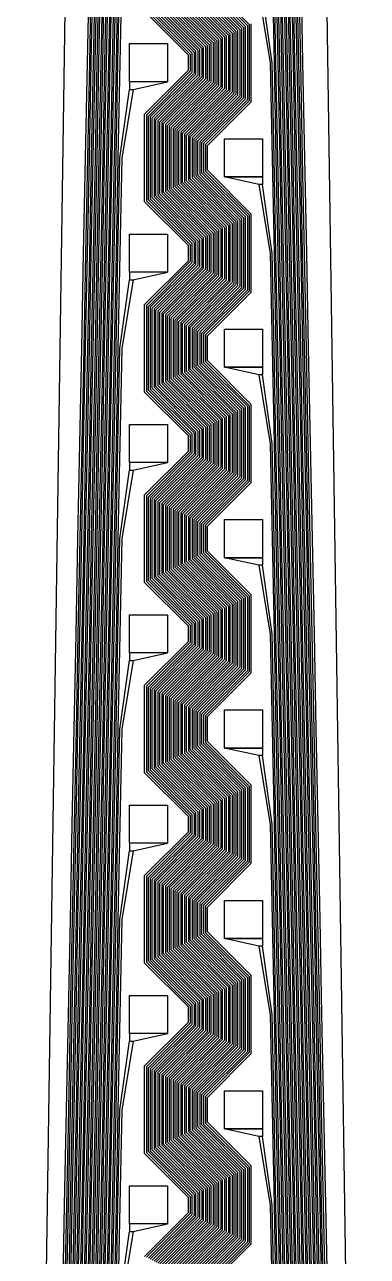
# Model space of a CAD drawing. Header units: inches. Extents: x 115980 to 170179, y 57000 to 74333.
# Drawn here: x 122291.8 to 122381.8, y 67252.1 to 67575.6 of the extents above; entities that cross this region are included whole.
import ezdxf

# ---------------------------------------------------------------- set-up
doc = ezdxf.new("R2010")
doc.units = ezdxf.units.IN
doc.header["$MEASUREMENT"] = 0
for name, color, linetype in [('metal', 221, 'Continuous'), ('nitride window', 40, 'Continuous'), ('profile', 140, 'Continuous')]:
    doc.layers.add(name, color=color, linetype=linetype)

msp = doc.modelspace()

# ---------------------------------------------------------------- linework, layer by layer
at = {"layer": 'metal'}
for points in [[(122301.83, 67240.63), (122302.32, 67265.56), (122302.83, 67290.63), (122303.32, 67315.56), (122303.83, 67340.63), (122304.32, 67365.56), (122304.83, 67390.63), (122305.32, 67415.56), (122305.83, 67440.63), (122306.32, 67465.56), (122306.83, 67490.63), (122307.32, 67515.56), (122307.83, 67540.63), (122308.32, 67565.56), (122308.83, 67590.63), (122309.32, 67615.56), (122309.83, 67640.63), (122310.32, 67665.56), (122310.83, 67690.63), (122311.32, 67715.56), (122311.83, 67740.63), (122312.32, 67765.56)], [(122312.82, 67765.55), (122312.33, 67740.62), (122311.82, 67715.55), (122311.33, 67690.62), (122310.82, 67665.55), (122310.33, 67640.62), (122309.82, 67615.55), (122309.33, 67590.62), (122308.82, 67565.55), (122308.33, 67540.62), (122307.82, 67515.55), (122307.33, 67490.62), (122306.82, 67465.55), (122306.33, 67440.62), (122305.82, 67415.55), (122305.33, 67390.62), (122304.82, 67365.55), (122304.33, 67340.62), (122303.82, 67315.55), (122303.33, 67290.62), (122302.82, 67265.55), (122302.33, 67240.62)], [(122302.83, 67240.63), (122303.32, 67265.56), (122303.83, 67290.63), (122304.32, 67315.56), (122304.83, 67340.63), (122305.32, 67365.56), (122305.83, 67390.63), (122306.32, 67415.56), (122306.83, 67440.63), (122307.32, 67465.56), (122307.83, 67490.63), (122308.32, 67515.56), (122308.83, 67540.63), (122309.32, 67565.56), (122309.83, 67590.63), (122310.32, 67615.56), (122310.83, 67640.63), (122311.32, 67665.56), (122311.83, 67690.63), (122312.32, 67715.56), (122312.83, 67740.63), (122313.32, 67765.56)], [(122313.82, 67765.55), (122313.33, 67740.62), (122312.82, 67715.55), (122312.33, 67690.62), (122311.82, 67665.55), (122311.33, 67640.62), (122310.82, 67615.55), (122310.33, 67590.62), (122309.82, 67565.55), (122309.33, 67540.62), (122308.82, 67515.55), (122308.33, 67490.62), (122307.82, 67465.55), (122307.33, 67440.62), (122306.82, 67415.55), (122306.33, 67390.62), (122305.82, 67365.55), (122305.33, 67340.62), (122304.82, 67315.55), (122304.33, 67290.62), (122303.82, 67265.55), (122303.33, 67240.62)], [(122303.83, 67240.63), (122304.32, 67265.56), (122304.83, 67290.63), (122305.32, 67315.56), (122305.83, 67340.63), (122306.32, 67365.56), (122306.83, 67390.63), (122307.32, 67415.56), (122307.83, 67440.63), (122308.32, 67465.56), (122308.83, 67490.63), (122309.32, 67515.56), (122309.83, 67540.63), (122310.32, 67565.56), (122310.83, 67590.63), (122311.32, 67615.56), (122311.83, 67640.63), (122312.32, 67665.56), (122312.83, 67690.63), (122313.32, 67715.56), (122313.83, 67740.63), (122314.32, 67765.56)], [(122314.82, 67765.55), (122314.33, 67740.62), (122313.82, 67715.55), (122313.33, 67690.62), (122312.82, 67665.55), (122312.33, 67640.62), (122311.82, 67615.55), (122311.33, 67590.62), (122310.82, 67565.55), (122310.33, 67540.62), (122309.82, 67515.55), (122309.33, 67490.62), (122308.82, 67465.55), (122308.33, 67440.62), (122307.82, 67415.55), (122307.33, 67390.62), (122306.82, 67365.55), (122306.33, 67340.62), (122305.82, 67315.55), (122305.33, 67290.62), (122304.82, 67265.55), (122304.33, 67240.62)], [(122304.83, 67240.63), (122305.32, 67265.56), (122305.83, 67290.63), (122306.32, 67315.56), (122306.83, 67340.63), (122307.32, 67365.56), (122307.83, 67390.63), (122308.32, 67415.56), (122308.83, 67440.63), (122309.32, 67465.56), (122309.83, 67490.63), (122310.32, 67515.56), (122310.83, 67540.63), (122311.32, 67565.56), (122311.83, 67590.63), (122312.32, 67615.56), (122312.83, 67640.63), (122313.32, 67665.56), (122313.83, 67690.63), (122314.32, 67715.56), (122314.83, 67740.63), (122315.32, 67765.56)], [(122315.82, 67765.55), (122315.33, 67740.62), (122314.82, 67715.55), (122314.33, 67690.62), (122313.82, 67665.55), (122313.33, 67640.62), (122312.82, 67615.55), (122312.33, 67590.62), (122311.82, 67565.55), (122311.33, 67540.62), (122310.82, 67515.55), (122310.33, 67490.62), (122309.82, 67465.55), (122309.33, 67440.62), (122308.82, 67415.55), (122308.33, 67390.62), (122307.82, 67365.55), (122307.33, 67340.62), (122306.82, 67315.55), (122306.33, 67290.62), (122305.82, 67265.55), (122305.33, 67240.62)], [(122305.83, 67240.63), (122306.32, 67265.56), (122306.83, 67290.63), (122307.32, 67315.56), (122307.83, 67340.63), (122308.32, 67365.56), (122308.83, 67390.63), (122309.32, 67415.56), (122309.83, 67440.63), (122310.32, 67465.56), (122310.83, 67490.63), (122311.32, 67515.56), (122311.83, 67540.63), (122312.32, 67565.56), (122312.83, 67590.63), (122313.32, 67615.56), (122313.83, 67640.63), (122314.32, 67665.56), (122314.83, 67690.63), (122315.32, 67715.56), (122315.83, 67740.63), (122316.32, 67765.55)], [(122316.82, 67765.55), (122316.33, 67740.62), (122315.82, 67715.55), (122315.33, 67690.62), (122314.82, 67665.55), (122314.33, 67640.62), (122313.82, 67615.55), (122313.33, 67590.62), (122312.82, 67565.55), (122312.33, 67540.62), (122311.82, 67515.55), (122311.33, 67490.62), (122310.82, 67465.55), (122310.33, 67440.62), (122309.82, 67415.55), (122309.33, 67390.62), (122308.82, 67365.55), (122308.33, 67340.62), (122307.82, 67315.55), (122307.33, 67290.62), (122306.82, 67265.55), (122306.33, 67240.62)], [(122356.32, 67765.55), (122356.82, 67740.55), (122357.32, 67715.62), (122357.82, 67690.55), (122358.32, 67665.62), (122358.82, 67640.55), (122359.32, 67615.62), (122359.82, 67590.55), (122360.32, 67565.62), (122360.82, 67540.55), (122361.32, 67515.62), (122361.82, 67490.55), (122362.32, 67465.62), (122362.82, 67440.55), (122363.32, 67415.62), (122363.82, 67390.55), (122364.32, 67365.62), (122364.82, 67340.55), (122365.32, 67315.62), (122365.82, 67290.55), (122366.32, 67265.62), (122366.82, 67240.55)], [(122367.32, 67240.56), (122366.82, 67265.63), (122366.32, 67290.56), (122365.82, 67315.63), (122365.32, 67340.56), (122364.82, 67365.63), (122364.32, 67390.56), (122363.82, 67415.63), (122363.32, 67440.56), (122362.82, 67465.63), (122362.32, 67490.56), (122361.82, 67515.63), (122361.32, 67540.56), (122360.82, 67565.63), (122360.32, 67590.56), (122359.82, 67615.63), (122359.32, 67640.56), (122358.82, 67665.63), (122358.32, 67690.56), (122357.82, 67715.63), (122357.32, 67740.55), (122356.82, 67765.62)], [(122357.32, 67765.62), (122357.82, 67740.55), (122358.32, 67715.62), (122358.82, 67690.55), (122359.32, 67665.62), (122359.82, 67640.55), (122360.32, 67615.62), (122360.82, 67590.55), (122361.32, 67565.62), (122361.82, 67540.55), (122362.32, 67515.62), (122362.82, 67490.55), (122363.32, 67465.62), (122363.82, 67440.55), (122364.32, 67415.62), (122364.82, 67390.55), (122365.32, 67365.62), (122365.82, 67340.55), (122366.32, 67315.62), (122366.82, 67290.55), (122367.32, 67265.62), (122367.82, 67240.55)], [(122368.32, 67240.56), (122367.82, 67265.63), (122367.32, 67290.56), (122366.82, 67315.63), (122366.32, 67340.56), (122365.82, 67365.63), (122365.32, 67390.56), (122364.82, 67415.63), (122364.32, 67440.56), (122363.82, 67465.63), (122363.32, 67490.56), (122362.82, 67515.63), (122362.32, 67540.56), (122361.82, 67565.63), (122361.32, 67590.56), (122360.82, 67615.63), (122360.32, 67640.56), (122359.82, 67665.63), (122359.32, 67690.56), (122358.82, 67715.63), (122358.32, 67740.56), (122357.82, 67765.63)], [(122358.32, 67765.62), (122358.82, 67740.55), (122359.32, 67715.62), (122359.82, 67690.55), (122360.32, 67665.62), (122360.82, 67640.55), (122361.32, 67615.62), (122361.82, 67590.55), (122362.32, 67565.62), (122362.82, 67540.55), (122363.32, 67515.62), (122363.82, 67490.55), (122364.32, 67465.62), (122364.82, 67440.55), (122365.32, 67415.62), (122365.82, 67390.55), (122366.32, 67365.62), (122366.82, 67340.55), (122367.32, 67315.62), (122367.82, 67290.55), (122368.32, 67265.62), (122368.82, 67240.55)], [(122369.32, 67240.56), (122368.82, 67265.63), (122368.32, 67290.56), (122367.82, 67315.63), (122367.32, 67340.56), (122366.82, 67365.63), (122366.32, 67390.56), (122365.82, 67415.63), (122365.32, 67440.56), (122364.82, 67465.63), (122364.32, 67490.56), (122363.82, 67515.63), (122363.32, 67540.56), (122362.82, 67565.63), (122362.32, 67590.56), (122361.82, 67615.63), (122361.32, 67640.56), (122360.82, 67665.63), (122360.32, 67690.56), (122359.82, 67715.63), (122359.32, 67740.56), (122358.82, 67765.63)], [(122359.32, 67765.62), (122359.82, 67740.55), (122360.32, 67715.62), (122360.82, 67690.55), (122361.32, 67665.62), (122361.82, 67640.55), (122362.32, 67615.62), (122362.82, 67590.55), (122363.32, 67565.62), (122363.82, 67540.55), (122364.32, 67515.62), (122364.82, 67490.55), (122365.32, 67465.62), (122365.82, 67440.55), (122366.32, 67415.62), (122366.82, 67390.55), (122367.32, 67365.62), (122367.82, 67340.55), (122368.32, 67315.62), (122368.82, 67290.55), (122369.32, 67265.62), (122369.82, 67240.55)], [(122370.32, 67240.56), (122369.82, 67265.63), (122369.32, 67290.56), (122368.82, 67315.63), (122368.32, 67340.56), (122367.82, 67365.63), (122367.32, 67390.56), (122366.82, 67415.63), (122366.32, 67440.56), (122365.82, 67465.63), (122365.32, 67490.56), (122364.82, 67515.63), (122364.32, 67540.56), (122363.82, 67565.63), (122363.32, 67590.56), (122362.82, 67615.63), (122362.32, 67640.56), (122361.82, 67665.63), (122361.32, 67690.56), (122360.82, 67715.63), (122360.32, 67740.56), (122359.82, 67765.63)], [(122370.82, 67240.55), (122370.32, 67265.62), (122369.82, 67290.55), (122369.32, 67315.62), (122368.82, 67340.55), (122368.32, 67365.62), (122367.82, 67390.55), (122367.32, 67415.62), (122366.82, 67440.55), (122366.32, 67465.62), (122365.82, 67490.55), (122365.32, 67515.62), (122364.82, 67540.55), (122364.32, 67565.62), (122363.82, 67590.55), (122363.32, 67615.62), (122362.82, 67640.55), (122362.32, 67665.62), (122361.82, 67690.55), (122361.32, 67715.62), (122360.82, 67740.55), (122360.32, 67765.62)], [(122360.82, 67765.63), (122361.32, 67740.56), (122361.82, 67715.63), (122362.32, 67690.56), (122362.82, 67665.63), (122363.32, 67640.56), (122363.82, 67615.63), (122364.32, 67590.56), (122364.82, 67565.63), (122365.32, 67540.56), (122365.82, 67515.63), (122366.32, 67490.56), (122366.82, 67465.63), (122367.32, 67440.56), (122367.82, 67415.63), (122368.32, 67390.56), (122368.82, 67365.63), (122369.32, 67340.56), (122369.82, 67315.63), (122370.32, 67290.56), (122370.82, 67265.63), (122371.32, 67240.56)], [(122306.83, 67240.63), (122307.32, 67265.56), (122307.83, 67290.63), (122308.32, 67315.56), (122308.83, 67340.63), (122309.32, 67365.56), (122309.83, 67390.63), (122310.32, 67415.56), (122310.83, 67440.63), (122311.32, 67465.56), (122311.83, 67490.63), (122312.32, 67515.56), (122312.83, 67540.63), (122313.32, 67565.56), (122313.83, 67590.63), (122314.32, 67615.56), (122314.83, 67640.63), (122315.32, 67665.56), (122315.83, 67690.63), (122316.32, 67715.55), (122316.83, 67740.62), (122319.32, 67758.62)], [(122320.32, 67758.62), (122317.32, 67740.55), (122316.82, 67715.55), (122316.33, 67690.62), (122315.82, 67665.55), (122315.33, 67640.62), (122314.82, 67615.55), (122314.33, 67590.62), (122313.82, 67565.55), (122313.33, 67540.62), (122312.82, 67515.55), (122312.33, 67490.62), (122311.82, 67465.55), (122311.33, 67440.62), (122310.82, 67415.55), (122310.33, 67390.62), (122309.82, 67365.55), (122309.33, 67340.62), (122308.82, 67315.55), (122308.33, 67290.62), (122307.82, 67265.55), (122307.33, 67240.62)], [(122307.83, 67240.63), (122308.32, 67265.56), (122308.83, 67290.63), (122309.32, 67315.56), (122309.83, 67340.63), (122310.32, 67365.56), (122310.83, 67390.63), (122311.32, 67415.56), (122311.83, 67440.63), (122312.32, 67465.56), (122312.83, 67490.63), (122313.32, 67515.56), (122313.83, 67540.63), (122314.32, 67565.56), (122314.83, 67590.63)], [(122315.33, 67590.62), (122314.82, 67565.55), (122314.33, 67540.62), (122313.82, 67515.55), (122313.33, 67490.62), (122312.82, 67465.55), (122312.33, 67440.62), (122311.82, 67415.55), (122311.33, 67390.62), (122310.82, 67365.55), (122310.33, 67340.62), (122309.82, 67315.55), (122309.33, 67290.62), (122308.82, 67265.55), (122308.33, 67240.62)], [(122308.83, 67240.63), (122309.32, 67265.56), (122309.83, 67290.63), (122310.32, 67315.56), (122310.83, 67340.63), (122311.32, 67365.56), (122311.83, 67390.63), (122312.32, 67415.56), (122312.83, 67440.63), (122313.32, 67465.56), (122313.83, 67490.63), (122314.32, 67515.56), (122314.83, 67540.63), (122315.32, 67565.56), (122315.83, 67590.63)], [(122316.33, 67590.62), (122315.82, 67565.55), (122315.33, 67540.62), (122314.82, 67515.55), (122314.33, 67490.62), (122313.82, 67465.55), (122313.33, 67440.62), (122312.82, 67415.55), (122312.33, 67390.62), (122311.82, 67365.55), (122311.33, 67340.62), (122310.82, 67315.55), (122310.33, 67290.62), (122309.82, 67265.55), (122309.33, 67240.62)], [(122309.83, 67240.63), (122310.32, 67265.56), (122310.83, 67290.63), (122311.32, 67315.56), (122311.83, 67340.63), (122312.32, 67365.56), (122312.83, 67390.63), (122313.32, 67415.56), (122313.83, 67440.63), (122314.32, 67465.56), (122314.83, 67490.63), (122315.32, 67515.56), (122315.83, 67540.63), (122316.32, 67565.55), (122316.83, 67590.62)], [(122317.32, 67590.55), (122316.82, 67565.55), (122316.33, 67540.62), (122315.82, 67515.55), (122315.33, 67490.62), (122314.82, 67465.55), (122314.33, 67440.62), (122313.82, 67415.55), (122313.33, 67390.62), (122312.82, 67365.55), (122312.33, 67340.62), (122311.82, 67315.55), (122311.33, 67290.62), (122310.82, 67265.55), (122310.33, 67240.62)], [(122356.82, 67590.55), (122357.32, 67565.62), (122357.82, 67540.55), (122358.32, 67515.62), (122358.82, 67490.55), (122359.32, 67465.62), (122359.82, 67440.55), (122360.32, 67415.62), (122360.82, 67390.55), (122361.32, 67365.62), (122361.82, 67340.55), (122362.32, 67315.62), (122362.82, 67290.55), (122363.32, 67265.62), (122363.82, 67240.55)], [(122364.32, 67240.56), (122363.82, 67265.63), (122363.32, 67290.56), (122362.82, 67315.63), (122362.32, 67340.56), (122361.82, 67365.63), (122361.32, 67390.56), (122360.82, 67415.63), (122360.32, 67440.56), (122359.82, 67465.63), (122359.32, 67490.56), (122358.82, 67515.63), (122358.32, 67540.56), (122357.82, 67565.63), (122357.32, 67590.55)], [(122357.82, 67590.55), (122358.32, 67565.62), (122358.82, 67540.55), (122359.32, 67515.62), (122359.82, 67490.55), (122360.32, 67465.62), (122360.82, 67440.55), (122361.32, 67415.62), (122361.82, 67390.55), (122362.32, 67365.62), (122362.82, 67340.55), (122363.32, 67315.62), (122363.82, 67290.55), (122364.32, 67265.62), (122364.82, 67240.55)], [(122365.32, 67240.56), (122364.82, 67265.63), (122364.32, 67290.56), (122363.82, 67315.63), (122363.32, 67340.56), (122362.82, 67365.63), (122362.32, 67390.56), (122361.82, 67415.63), (122361.32, 67440.56), (122360.82, 67465.63), (122360.32, 67490.56), (122359.82, 67515.63), (122359.32, 67540.56), (122358.82, 67565.63), (122358.32, 67590.56)], [(122358.82, 67590.55), (122359.32, 67565.62), (122359.82, 67540.55), (122360.32, 67515.62), (122360.82, 67490.55), (122361.32, 67465.62), (122361.82, 67440.55), (122362.32, 67415.62), (122362.82, 67390.55), (122363.32, 67365.62), (122363.82, 67340.55), (122364.32, 67315.62), (122364.82, 67290.55), (122365.32, 67265.62), (122365.82, 67240.55)], [(122366.32, 67240.56), (122365.82, 67265.63), (122365.32, 67290.56), (122364.82, 67315.63), (122364.32, 67340.56), (122363.82, 67365.63), (122363.32, 67390.56), (122362.82, 67415.63), (122362.32, 67440.56), (122361.82, 67465.63), (122361.32, 67490.56), (122360.82, 67515.63), (122360.32, 67540.56), (122359.82, 67565.63), (122359.32, 67590.56)], [(122336.82, 67585.87), (122348.32, 67574.37), (122348.32, 67556.87), (122336.82, 67545.37), (122336.82, 67535.87), (122348.32, 67524.37), (122348.32, 67506.87), (122336.82, 67495.37), (122336.82, 67485.87), (122348.32, 67474.37), (122348.32, 67456.87), (122336.82, 67445.37), (122336.82, 67435.87), (122348.32, 67424.37), (122348.32, 67406.87), (122336.82, 67395.37), (122336.82, 67385.87), (122348.32, 67374.37), (122348.32, 67356.87), (122336.82, 67345.37), (122336.82, 67335.87), (122348.32, 67324.37), (122348.32, 67306.87), (122336.82, 67295.37), (122336.82, 67285.87), (122348.32, 67274.37), (122348.32, 67256.87), (122336.82, 67245.37)], [(122337.32, 67245.12), (122348.82, 67256.62), (122348.82, 67274.62), (122337.32, 67286.12), (122337.32, 67295.12), (122348.82, 67306.62), (122348.82, 67324.62), (122337.32, 67336.12), (122337.32, 67345.12), (122348.82, 67356.62), (122348.82, 67374.62), (122337.32, 67386.12), (122337.32, 67395.12), (122348.82, 67406.62), (122348.82, 67424.62), (122337.32, 67436.12), (122337.32, 67445.12), (122348.82, 67456.62), (122348.82, 67474.62), (122337.32, 67486.12), (122337.32, 67495.12), (122348.82, 67506.62), (122348.82, 67524.62), (122337.32, 67536.12), (122337.32, 67545.12), (122348.82, 67556.62), (122348.82, 67574.62), (122337.32, 67586.12)], [(122337.82, 67586.37), (122349.32, 67574.87), (122349.32, 67556.37), (122337.82, 67544.87), (122337.82, 67536.37), (122349.32, 67524.87), (122349.32, 67506.37), (122337.82, 67494.87), (122337.82, 67486.37), (122349.32, 67474.87), (122349.32, 67456.37), (122337.82, 67444.87), (122337.82, 67436.37), (122349.32, 67424.87), (122349.32, 67406.37), (122337.82, 67394.87), (122337.82, 67386.37), (122349.32, 67374.87), (122349.32, 67356.37), (122337.82, 67344.87), (122337.82, 67336.37), (122349.32, 67324.87), (122349.32, 67306.37), (122337.82, 67294.87), (122337.82, 67286.37), (122349.32, 67274.87), (122349.32, 67256.37), (122337.82, 67244.87)], [(122338.32, 67244.62), (122349.82, 67256.12), (122349.82, 67275.12), (122338.32, 67286.62), (122338.32, 67294.62), (122349.82, 67306.12), (122349.82, 67325.12), (122338.32, 67336.62), (122338.32, 67344.62), (122349.82, 67356.12), (122349.82, 67375.12), (122338.32, 67386.62), (122338.32, 67394.62), (122349.82, 67406.12), (122349.82, 67425.12), (122338.32, 67436.62), (122338.32, 67444.62), (122349.82, 67456.12), (122349.82, 67475.12), (122338.32, 67486.62), (122338.32, 67494.62), (122349.82, 67506.12), (122349.82, 67525.12), (122338.32, 67536.62), (122338.32, 67544.62), (122349.82, 67556.12), (122349.82, 67575.12), (122338.32, 67586.62)], [(122338.82, 67586.87), (122350.32, 67575.37), (122350.32, 67555.87), (122338.82, 67544.37), (122338.82, 67536.87), (122350.32, 67525.37), (122350.32, 67505.87), (122338.82, 67494.37), (122338.82, 67486.87), (122350.32, 67475.37), (122350.32, 67455.87), (122338.82, 67444.37), (122338.82, 67436.87), (122350.32, 67425.37), (122350.32, 67405.87), (122338.82, 67394.37), (122338.82, 67386.87), (122350.32, 67375.37), (122350.32, 67355.87), (122338.82, 67344.37), (122338.82, 67336.87), (122350.32, 67325.37), (122350.32, 67305.87), (122338.82, 67294.37), (122338.82, 67286.87), (122350.32, 67275.37), (122350.32, 67255.87), (122338.82, 67244.37)], [(122339.32, 67587.12), (122350.82, 67575.62), (122350.82, 67555.62), (122339.32, 67544.12), (122339.32, 67537.12), (122350.82, 67525.62), (122350.82, 67505.62), (122339.32, 67494.12), (122339.32, 67487.12), (122350.82, 67475.62), (122350.82, 67455.62), (122339.32, 67444.12), (122339.32, 67437.12), (122350.82, 67425.62), (122350.82, 67405.62), (122339.32, 67394.12), (122339.32, 67387.12), (122350.82, 67375.62), (122350.82, 67355.62), (122339.32, 67344.12), (122339.32, 67337.12), (122350.82, 67325.62), (122350.82, 67305.62), (122339.32, 67294.12), (122339.32, 67287.12), (122350.82, 67275.62), (122350.82, 67255.62), (122339.32, 67244.12)], [(122330.32, 67248.62), (122341.82, 67260.12), (122341.82, 67271.12), (122330.32, 67282.62), (122330.32, 67298.62), (122341.82, 67310.12), (122341.82, 67321.12), (122330.32, 67332.62), (122330.32, 67348.62), (122341.82, 67360.12), (122341.82, 67371.12), (122330.32, 67382.62), (122330.32, 67398.62), (122341.82, 67410.12), (122341.82, 67421.12), (122330.32, 67432.62), (122330.32, 67448.62), (122341.82, 67460.12), (122341.82, 67471.12), (122330.32, 67482.62), (122330.32, 67498.62), (122341.82, 67510.12), (122341.82, 67521.12), (122330.32, 67532.62), (122330.32, 67548.62), (122341.82, 67560.12), (122341.82, 67571.12), (122330.32, 67582.62)], [(122330.82, 67582.87), (122342.32, 67571.37), (122342.32, 67559.87), (122330.82, 67548.37), (122330.82, 67532.87), (122342.32, 67521.37), (122342.32, 67509.87), (122330.82, 67498.37), (122330.82, 67482.87), (122342.32, 67471.37), (122342.32, 67459.87), (122330.82, 67448.37), (122330.82, 67432.87), (122342.32, 67421.37), (122342.32, 67409.87), (122330.82, 67398.37), (122330.82, 67382.87), (122342.32, 67371.37), (122342.32, 67359.87), (122330.82, 67348.37), (122330.82, 67332.87), (122342.32, 67321.37), (122342.32, 67309.87), (122330.82, 67298.37), (122330.82, 67282.87), (122342.32, 67271.37), (122342.32, 67259.87), (122330.82, 67248.37)], [(122331.32, 67248.12), (122342.82, 67259.62), (122342.82, 67271.62), (122331.32, 67283.12), (122331.32, 67298.12), (122342.82, 67309.62), (122342.82, 67321.62), (122331.32, 67333.12), (122331.32, 67348.12), (122342.82, 67359.62), (122342.82, 67371.62), (122331.32, 67383.12), (122331.32, 67398.12), (122342.82, 67409.62), (122342.82, 67421.62), (122331.32, 67433.12), (122331.32, 67448.12), (122342.82, 67459.62), (122342.82, 67471.62), (122331.32, 67483.12), (122331.32, 67498.12), (122342.82, 67509.62), (122342.82, 67521.62), (122331.32, 67533.12), (122331.32, 67548.12), (122342.82, 67559.62), (122342.82, 67571.62), (122331.32, 67583.12)], [(122331.82, 67583.37), (122343.32, 67571.87), (122343.32, 67559.37), (122331.82, 67547.87), (122331.82, 67533.37), (122343.32, 67521.87), (122343.32, 67509.37), (122331.82, 67497.87), (122331.82, 67483.37), (122343.32, 67471.87), (122343.32, 67459.37), (122331.82, 67447.87), (122331.82, 67433.37), (122343.32, 67421.87), (122343.32, 67409.37), (122331.82, 67397.87), (122331.82, 67383.37), (122343.32, 67371.87), (122343.32, 67359.37), (122331.82, 67347.87), (122331.82, 67333.37), (122343.32, 67321.87), (122343.32, 67309.37), (122331.82, 67297.87), (122331.82, 67283.37), (122343.32, 67271.87), (122343.32, 67259.37), (122331.82, 67247.87)], [(122332.32, 67247.62), (122343.82, 67259.12), (122343.82, 67272.12), (122332.32, 67283.62), (122332.32, 67297.62), (122343.82, 67309.12), (122343.82, 67322.12), (122332.32, 67333.62), (122332.32, 67347.62), (122343.82, 67359.12), (122343.82, 67372.12), (122332.32, 67383.62), (122332.32, 67397.62), (122343.82, 67409.12), (122343.82, 67422.12), (122332.32, 67433.62), (122332.32, 67447.62), (122343.82, 67459.12), (122343.82, 67472.12), (122332.32, 67483.62), (122332.32, 67497.62), (122343.82, 67509.12), (122343.82, 67522.12), (122332.32, 67533.62), (122332.32, 67547.62), (122343.82, 67559.12), (122343.82, 67572.12), (122332.32, 67583.62)], [(122332.82, 67583.87), (122344.32, 67572.37), (122344.32, 67558.87), (122332.82, 67547.37), (122332.82, 67533.87), (122344.32, 67522.37), (122344.32, 67508.87), (122332.82, 67497.37), (122332.82, 67483.87), (122344.32, 67472.37), (122344.32, 67458.87), (122332.82, 67447.37), (122332.82, 67433.87), (122344.32, 67422.37), (122344.32, 67408.87), (122332.82, 67397.37), (122332.82, 67383.87), (122344.32, 67372.37), (122344.32, 67358.87), (122332.82, 67347.37), (122332.82, 67333.87), (122344.32, 67322.37), (122344.32, 67308.87), (122332.82, 67297.37), (122332.82, 67283.87), (122344.32, 67272.37), (122344.32, 67258.87), (122332.82, 67247.37)], [(122333.32, 67247.12), (122344.82, 67258.62), (122344.82, 67272.62), (122333.32, 67284.12), (122333.32, 67297.12), (122344.82, 67308.62), (122344.82, 67322.62), (122333.32, 67334.12), (122333.32, 67347.12), (122344.82, 67358.62), (122344.82, 67372.62), (122333.32, 67384.12), (122333.32, 67397.12), (122344.82, 67408.62), (122344.82, 67422.62), (122333.32, 67434.12), (122333.32, 67447.12), (122344.82, 67458.62), (122344.82, 67472.62), (122333.32, 67484.12), (122333.32, 67497.12), (122344.82, 67508.62), (122344.82, 67522.62), (122333.32, 67534.12), (122333.32, 67547.12), (122344.82, 67558.62), (122344.82, 67572.62), (122333.32, 67584.12)], [(122333.82, 67584.37), (122345.32, 67572.87), (122345.32, 67558.37), (122333.82, 67546.87), (122333.82, 67534.37), (122345.32, 67522.87), (122345.32, 67508.37), (122333.82, 67496.87), (122333.82, 67484.37), (122345.32, 67472.87), (122345.32, 67458.37), (122333.82, 67446.87), (122333.82, 67434.37), (122345.32, 67422.87), (122345.32, 67408.37), (122333.82, 67396.87), (122333.82, 67384.37), (122345.32, 67372.87), (122345.32, 67358.37), (122333.82, 67346.87), (122333.82, 67334.37), (122345.32, 67322.87), (122345.32, 67308.37), (122333.82, 67296.87), (122333.82, 67284.37), (122345.32, 67272.87), (122345.32, 67258.37), (122333.82, 67246.87)], [(122334.32, 67246.62), (122345.82, 67258.12), (122345.82, 67273.12), (122334.32, 67284.62), (122334.32, 67296.62), (122345.82, 67308.12), (122345.82, 67323.12), (122334.32, 67334.62), (122334.32, 67346.62), (122345.82, 67358.12), (122345.82, 67373.12), (122334.32, 67384.62), (122334.32, 67396.62), (122345.82, 67408.12), (122345.82, 67423.12), (122334.32, 67434.62), (122334.32, 67446.62), (122345.82, 67458.12), (122345.82, 67473.12), (122334.32, 67484.62), (122334.32, 67496.62), (122345.82, 67508.12), (122345.82, 67523.12), (122334.32, 67534.62), (122334.32, 67546.62), (122345.82, 67558.12), (122345.82, 67573.12), (122334.32, 67584.62)], [(122334.82, 67584.87), (122346.32, 67573.37), (122346.32, 67557.87), (122334.82, 67546.37), (122334.82, 67534.87), (122346.32, 67523.37), (122346.32, 67507.87), (122334.82, 67496.37), (122334.82, 67484.87), (122346.32, 67473.37), (122346.32, 67457.87), (122334.82, 67446.37), (122334.82, 67434.87), (122346.32, 67423.37), (122346.32, 67407.87), (122334.82, 67396.37), (122334.82, 67384.87), (122346.32, 67373.37), (122346.32, 67357.87), (122334.82, 67346.37), (122334.82, 67334.87), (122346.32, 67323.37), (122346.32, 67307.87), (122334.82, 67296.37), (122334.82, 67284.87), (122346.32, 67273.37), (122346.32, 67257.87), (122334.82, 67246.37)], [(122335.32, 67246.12), (122346.82, 67257.62), (122346.82, 67273.62), (122335.32, 67285.12), (122335.32, 67296.12), (122346.82, 67307.62), (122346.82, 67323.62), (122335.32, 67335.12), (122335.32, 67346.12), (122346.82, 67357.62), (122346.82, 67373.62), (122335.32, 67385.12), (122335.32, 67396.12), (122346.82, 67407.62), (122346.82, 67423.62), (122335.32, 67435.12), (122335.32, 67446.12), (122346.82, 67457.62), (122346.82, 67473.62), (122335.32, 67485.12), (122335.32, 67496.12), (122346.82, 67507.62), (122346.82, 67523.62), (122335.32, 67535.12), (122335.32, 67546.12), (122346.82, 67557.62), (122346.82, 67573.62), (122335.32, 67585.12)], [(122335.82, 67585.37), (122347.32, 67573.87), (122347.32, 67557.37), (122335.82, 67545.87), (122335.82, 67535.37), (122347.32, 67523.87), (122347.32, 67507.37), (122335.82, 67495.87), (122335.82, 67485.37), (122347.32, 67473.87), (122347.32, 67457.37), (122335.82, 67445.87), (122335.82, 67435.37), (122347.32, 67423.87), (122347.32, 67407.37), (122335.82, 67395.87), (122335.82, 67385.37), (122347.32, 67373.87), (122347.32, 67357.37), (122335.82, 67345.87), (122335.82, 67335.37), (122347.32, 67323.87), (122347.32, 67307.37), (122335.82, 67295.87), (122335.82, 67285.37), (122347.32, 67273.87), (122347.32, 67257.37), (122335.82, 67245.87)], [(122336.32, 67245.62), (122347.82, 67257.12), (122347.82, 67274.12), (122336.32, 67285.62), (122336.32, 67295.62), (122347.82, 67307.12), (122347.82, 67324.12), (122336.32, 67335.62), (122336.32, 67345.62), (122347.82, 67357.12), (122347.82, 67374.12), (122336.32, 67385.62), (122336.32, 67395.62), (122347.82, 67407.12), (122347.82, 67424.12), (122336.32, 67435.62), (122336.32, 67445.62), (122347.82, 67457.12), (122347.82, 67474.12), (122336.32, 67485.62), (122336.32, 67495.62), (122347.82, 67507.12), (122347.82, 67524.12), (122336.32, 67535.62), (122336.32, 67545.62), (122347.82, 67557.12), (122347.82, 67574.12), (122336.32, 67585.62)], [(122353.32, 67583.62), (122356.32, 67565.55), (122356.82, 67540.55), (122357.32, 67515.62), (122357.82, 67490.55), (122358.32, 67465.62), (122358.82, 67440.55), (122359.32, 67415.62), (122359.82, 67390.55), (122360.32, 67365.62), (122360.82, 67340.55), (122361.32, 67315.62), (122361.82, 67290.55), (122362.32, 67265.62), (122362.82, 67240.55)], [(122363.32, 67240.56), (122362.82, 67265.63), (122362.32, 67290.56), (122361.82, 67315.63), (122361.32, 67340.56), (122360.82, 67365.63), (122360.32, 67390.56), (122359.82, 67415.63), (122359.32, 67440.56), (122358.82, 67465.63), (122358.32, 67490.56), (122357.82, 67515.63), (122357.32, 67540.55), (122356.82, 67565.62), (122354.32, 67583.62)], [(122323.82, 67579.37), (122335.32, 67567.87), (122335.32, 67563.37), (122323.82, 67551.87), (122323.82, 67529.37), (122335.32, 67517.87), (122335.32, 67513.37), (122323.82, 67501.87), (122323.82, 67479.37), (122335.32, 67467.87), (122335.32, 67463.37), (122323.82, 67451.87), (122323.82, 67429.37), (122335.32, 67417.87), (122335.32, 67413.37), (122323.82, 67401.87), (122323.82, 67379.37), (122335.32, 67367.87), (122335.32, 67363.37), (122323.82, 67351.87), (122323.82, 67329.37), (122335.32, 67317.87), (122335.32, 67313.37), (122323.82, 67301.87), (122323.82, 67279.37), (122335.32, 67267.87), (122335.32, 67263.37), (122323.82, 67251.87)], [(122324.32, 67251.62), (122335.82, 67263.12), (122335.82, 67268.12), (122324.32, 67279.62), (122324.32, 67301.62), (122335.82, 67313.12), (122335.82, 67318.12), (122324.32, 67329.62), (122324.32, 67351.62), (122335.82, 67363.12), (122335.82, 67368.12), (122324.32, 67379.62), (122324.32, 67401.62), (122335.82, 67413.12), (122335.82, 67418.12), (122324.32, 67429.62), (122324.32, 67451.62), (122335.82, 67463.12), (122335.82, 67468.12), (122324.32, 67479.62), (122324.32, 67501.62), (122335.82, 67513.12), (122335.82, 67518.12), (122324.32, 67529.62), (122324.32, 67551.62), (122335.82, 67563.12), (122335.82, 67568.12), (122324.32, 67579.62)], [(122324.82, 67579.87), (122336.32, 67568.37), (122336.32, 67562.87), (122324.82, 67551.37), (122324.82, 67529.87), (122336.32, 67518.37), (122336.32, 67512.87), (122324.82, 67501.37), (122324.82, 67479.87), (122336.32, 67468.37), (122336.32, 67462.87), (122324.82, 67451.37), (122324.82, 67429.87), (122336.32, 67418.37), (122336.32, 67412.87), (122324.82, 67401.37), (122324.82, 67379.87), (122336.32, 67368.37), (122336.32, 67362.87), (122324.82, 67351.37), (122324.82, 67329.87), (122336.32, 67318.37), (122336.32, 67312.87), (122324.82, 67301.37), (122324.82, 67279.87), (122336.32, 67268.37), (122336.32, 67262.87), (122324.82, 67251.37)], [(122325.32, 67251.12), (122336.82, 67262.62), (122336.82, 67268.62), (122325.32, 67280.12), (122325.32, 67301.12), (122336.82, 67312.62), (122336.82, 67318.62), (122325.32, 67330.12), (122325.32, 67351.12), (122336.82, 67362.62), (122336.82, 67368.62), (122325.32, 67380.12), (122325.32, 67401.12), (122336.82, 67412.62), (122336.82, 67418.62), (122325.32, 67430.12), (122325.32, 67451.12), (122336.82, 67462.62), (122336.82, 67468.62), (122325.32, 67480.12), (122325.32, 67501.12), (122336.82, 67512.62), (122336.82, 67518.62), (122325.32, 67530.12), (122325.32, 67551.12), (122336.82, 67562.62), (122336.82, 67568.62), (122325.32, 67580.12)], [(122325.82, 67580.37), (122337.32, 67568.87), (122337.32, 67562.37), (122325.82, 67550.87), (122325.82, 67530.37), (122337.32, 67518.87), (122337.32, 67512.37), (122325.82, 67500.87), (122325.82, 67480.37), (122337.32, 67468.87), (122337.32, 67462.37), (122325.82, 67450.87), (122325.82, 67430.37), (122337.32, 67418.87), (122337.32, 67412.37), (122325.82, 67400.87), (122325.82, 67380.37), (122337.32, 67368.87), (122337.32, 67362.37), (122325.82, 67350.87), (122325.82, 67330.37), (122337.32, 67318.87), (122337.32, 67312.37), (122325.82, 67300.87), (122325.82, 67280.37), (122337.32, 67268.87), (122337.32, 67262.37), (122325.82, 67250.87)], [(122326.32, 67250.62), (122337.82, 67262.12), (122337.82, 67269.12), (122326.32, 67280.62), (122326.32, 67300.62), (122337.82, 67312.12), (122337.82, 67319.12), (122326.32, 67330.62), (122326.32, 67350.62), (122337.82, 67362.12), (122337.82, 67369.12), (122326.32, 67380.62), (122326.32, 67400.62), (122337.82, 67412.12), (122337.82, 67419.12), (122326.32, 67430.62), (122326.32, 67450.62), (122337.82, 67462.12), (122337.82, 67469.12), (122326.32, 67480.62), (122326.32, 67500.62), (122337.82, 67512.12), (122337.82, 67519.12), (122326.32, 67530.62), (122326.32, 67550.62), (122337.82, 67562.12), (122337.82, 67569.12), (122326.32, 67580.62)], [(122326.82, 67580.87), (122338.32, 67569.37), (122338.32, 67561.87), (122326.82, 67550.37), (122326.82, 67530.87), (122338.32, 67519.37), (122338.32, 67511.87), (122326.82, 67500.37), (122326.82, 67480.87), (122338.32, 67469.37), (122338.32, 67461.87), (122326.82, 67450.37), (122326.82, 67430.87), (122338.32, 67419.37), (122338.32, 67411.87), (122326.82, 67400.37), (122326.82, 67380.87), (122338.32, 67369.37), (122338.32, 67361.87), (122326.82, 67350.37), (122326.82, 67330.87), (122338.32, 67319.37), (122338.32, 67311.87), (122326.82, 67300.37), (122326.82, 67280.87), (122338.32, 67269.37), (122338.32, 67261.87), (122326.82, 67250.37)], [(122327.32, 67250.12), (122338.82, 67261.62), (122338.82, 67269.62), (122327.32, 67281.12), (122327.32, 67300.12), (122338.82, 67311.62), (122338.82, 67319.62), (122327.32, 67331.12), (122327.32, 67350.12), (122338.82, 67361.62), (122338.82, 67369.62), (122327.32, 67381.12), (122327.32, 67400.12), (122338.82, 67411.62), (122338.82, 67419.62), (122327.32, 67431.12), (122327.32, 67450.12), (122338.82, 67461.62), (122338.82, 67469.62), (122327.32, 67481.12), (122327.32, 67500.12), (122338.82, 67511.62), (122338.82, 67519.62), (122327.32, 67531.12), (122327.32, 67550.12), (122338.82, 67561.62), (122338.82, 67569.62), (122327.32, 67581.12)], [(122327.82, 67581.37), (122339.32, 67569.87), (122339.32, 67561.37), (122327.82, 67549.87), (122327.82, 67531.37), (122339.32, 67519.87), (122339.32, 67511.37), (122327.82, 67499.87), (122327.82, 67481.37), (122339.32, 67469.87), (122339.32, 67461.37), (122327.82, 67449.87), (122327.82, 67431.37), (122339.32, 67419.87), (122339.32, 67411.37), (122327.82, 67399.87), (122327.82, 67381.37), (122339.32, 67369.87), (122339.32, 67361.37), (122327.82, 67349.87), (122327.82, 67331.37), (122339.32, 67319.87), (122339.32, 67311.37), (122327.82, 67299.87), (122327.82, 67281.37), (122339.32, 67269.87), (122339.32, 67261.37), (122327.82, 67249.87)], [(122328.32, 67249.62), (122339.82, 67261.12), (122339.82, 67270.12), (122328.32, 67281.62), (122328.32, 67299.62), (122339.82, 67311.12), (122339.82, 67320.12), (122328.32, 67331.62), (122328.32, 67349.62), (122339.82, 67361.12), (122339.82, 67370.12), (122328.32, 67381.62), (122328.32, 67399.62), (122339.82, 67411.12), (122339.82, 67420.12), (122328.32, 67431.62), (122328.32, 67449.62), (122339.82, 67461.12), (122339.82, 67470.12), (122328.32, 67481.62), (122328.32, 67499.62), (122339.82, 67511.12), (122339.82, 67520.12), (122328.32, 67531.62), (122328.32, 67549.62), (122339.82, 67561.12), (122339.82, 67570.12), (122328.32, 67581.62)], [(122328.82, 67581.87), (122340.32, 67570.37), (122340.32, 67560.87), (122328.82, 67549.37), (122328.82, 67531.87), (122340.32, 67520.37), (122340.32, 67510.87), (122328.82, 67499.37), (122328.82, 67481.87), (122340.32, 67470.37), (122340.32, 67460.87), (122328.82, 67449.37), (122328.82, 67431.87), (122340.32, 67420.37), (122340.32, 67410.87), (122328.82, 67399.37), (122328.82, 67381.87), (122340.32, 67370.37), (122340.32, 67360.87), (122328.82, 67349.37), (122328.82, 67331.87), (122340.32, 67320.37), (122340.32, 67310.87), (122328.82, 67299.37), (122328.82, 67281.87), (122340.32, 67270.37), (122340.32, 67260.87), (122328.82, 67249.37)], [(122329.32, 67249.12), (122340.82, 67260.62), (122340.82, 67270.62), (122329.32, 67282.12), (122329.32, 67299.12), (122340.82, 67310.62), (122340.82, 67320.62), (122329.32, 67332.12), (122329.32, 67349.12), (122340.82, 67360.62), (122340.82, 67370.62), (122329.32, 67382.12), (122329.32, 67399.12), (122340.82, 67410.62), (122340.82, 67420.62), (122329.32, 67432.12), (122329.32, 67449.12), (122340.82, 67460.62), (122340.82, 67470.62), (122329.32, 67482.12), (122329.32, 67499.12), (122340.82, 67510.62), (122340.82, 67520.62), (122329.32, 67532.12), (122329.32, 67549.12), (122340.82, 67560.62), (122340.82, 67570.62), (122329.32, 67582.12)], [(122329.82, 67582.37), (122341.32, 67570.87), (122341.32, 67560.37), (122329.82, 67548.87), (122329.82, 67532.37), (122341.32, 67520.87), (122341.32, 67510.37), (122329.82, 67498.87), (122329.82, 67482.37), (122341.32, 67470.87), (122341.32, 67460.37), (122329.82, 67448.87), (122329.82, 67432.37), (122341.32, 67420.87), (122341.32, 67410.37), (122329.82, 67398.87), (122329.82, 67382.37), (122341.32, 67370.87), (122341.32, 67360.37), (122329.82, 67348.87), (122329.82, 67332.37), (122341.32, 67320.87), (122341.32, 67310.37), (122329.82, 67298.87), (122329.82, 67282.37), (122341.32, 67270.87), (122341.32, 67260.37), (122329.82, 67248.87)], [(122323.32, 67252.12), (122334.82, 67263.62), (122334.82, 67267.62), (122323.32, 67279.12), (122323.32, 67302.12), (122334.82, 67313.62), (122334.82, 67317.62), (122323.32, 67329.12), (122323.32, 67352.12), (122334.82, 67363.62), (122334.82, 67367.62), (122323.32, 67379.12), (122323.32, 67402.12), (122334.82, 67413.62), (122334.82, 67417.62), (122323.32, 67429.12), (122323.32, 67452.12), (122334.82, 67463.62), (122334.82, 67467.62), (122323.32, 67479.12), (122323.32, 67502.12), (122334.82, 67513.62), (122334.82, 67517.62), (122323.32, 67529.12), (122323.32, 67552.12), (122334.82, 67563.62), (122334.82, 67567.62), (122323.32, 67579.12)], [(122339.82, 67243.87), (122351.32, 67255.37), (122351.32, 67275.87), (122339.82, 67287.37), (122339.82, 67293.87), (122351.32, 67305.37), (122351.32, 67325.87), (122339.82, 67337.37), (122339.82, 67343.87), (122351.32, 67355.37), (122351.32, 67375.87), (122339.82, 67387.37), (122339.82, 67393.87), (122351.32, 67405.37), (122351.32, 67425.87), (122339.82, 67437.37), (122339.82, 67443.87), (122351.32, 67455.37), (122351.32, 67475.87), (122339.82, 67487.37), (122339.82, 67493.87), (122351.32, 67505.37), (122351.32, 67525.87), (122339.82, 67537.37), (122339.82, 67543.87), (122351.32, 67555.37), (122351.32, 67575.87)], [(122310.83, 67240.63), (122311.32, 67265.56), (122311.83, 67290.63), (122312.32, 67315.56), (122312.83, 67340.63), (122313.32, 67365.56), (122313.83, 67390.63), (122314.32, 67415.56), (122314.83, 67440.63), (122315.32, 67465.56), (122315.83, 67490.63), (122316.32, 67515.55), (122316.83, 67540.62), (122319.32, 67558.62), (122320.32, 67558.62), (122317.32, 67540.55), (122316.82, 67515.55), (122316.33, 67490.62), (122315.82, 67465.55), (122315.33, 67440.62), (122314.82, 67415.55), (122314.33, 67390.62), (122313.82, 67365.55), (122313.33, 67340.62), (122312.82, 67315.55), (122312.33, 67290.62), (122311.82, 67265.55), (122311.33, 67240.62)], [(122362.32, 67240.56), (122361.82, 67265.63), (122361.32, 67290.56), (122360.82, 67315.63), (122360.32, 67340.56), (122359.82, 67365.63), (122359.32, 67390.56), (122358.82, 67415.63), (122358.32, 67440.56), (122357.82, 67465.63), (122357.32, 67490.55), (122356.82, 67515.62), (122354.32, 67533.62), (122353.32, 67533.62), (122356.32, 67515.55), (122356.82, 67490.55), (122357.32, 67465.62), (122357.82, 67440.55), (122358.32, 67415.62), (122358.82, 67390.55), (122359.32, 67365.62), (122359.82, 67340.55), (122360.32, 67315.62), (122360.82, 67290.55), (122361.32, 67265.62), (122361.82, 67240.55)], [(122311.83, 67240.63), (122312.32, 67265.56), (122312.83, 67290.63), (122313.32, 67315.56), (122313.83, 67340.63), (122314.32, 67365.56), (122314.83, 67390.63), (122315.32, 67415.56), (122315.83, 67440.63), (122316.32, 67465.55), (122316.83, 67490.62), (122319.32, 67508.62), (122320.32, 67508.62), (122317.32, 67490.55), (122316.82, 67465.55), (122316.33, 67440.62), (122315.82, 67415.55), (122315.33, 67390.62), (122314.82, 67365.55), (122314.33, 67340.62), (122313.82, 67315.55), (122313.33, 67290.62), (122312.82, 67265.55), (122312.33, 67240.62)], [(122361.32, 67240.56), (122360.82, 67265.63), (122360.32, 67290.56), (122359.82, 67315.63), (122359.32, 67340.56), (122358.82, 67365.63), (122358.32, 67390.56), (122357.82, 67415.63), (122357.32, 67440.55), (122356.82, 67465.62), (122354.32, 67483.62), (122353.32, 67483.62), (122356.32, 67465.55), (122356.82, 67440.55), (122357.32, 67415.62), (122357.82, 67390.55), (122358.32, 67365.62), (122358.82, 67340.55), (122359.32, 67315.62), (122359.82, 67290.55), (122360.32, 67265.62), (122360.82, 67240.55)], [(122312.83, 67240.63), (122313.32, 67265.56), (122313.83, 67290.63), (122314.32, 67315.56), (122314.83, 67340.63), (122315.32, 67365.56), (122315.83, 67390.63), (122316.32, 67415.55), (122316.83, 67440.62), (122319.32, 67458.62), (122320.32, 67458.62), (122317.32, 67440.55), (122316.82, 67415.55), (122316.33, 67390.62), (122315.82, 67365.55), (122315.33, 67340.62), (122314.82, 67315.55), (122314.33, 67290.62), (122313.82, 67265.55), (122313.33, 67240.62)], [(122360.32, 67240.56), (122359.82, 67265.63), (122359.32, 67290.56), (122358.82, 67315.63), (122358.32, 67340.56), (122357.82, 67365.63), (122357.32, 67390.55), (122356.82, 67415.62), (122354.32, 67433.62), (122353.32, 67433.62), (122356.32, 67415.55), (122356.82, 67390.55), (122357.32, 67365.62), (122357.82, 67340.55), (122358.32, 67315.62), (122358.82, 67290.55), (122359.32, 67265.62), (122359.82, 67240.55)], [(122313.83, 67240.63), (122314.32, 67265.56), (122314.83, 67290.63), (122315.32, 67315.56), (122315.83, 67340.63), (122316.32, 67365.55), (122316.83, 67390.62), (122319.32, 67408.62), (122320.32, 67408.62), (122317.32, 67390.55), (122316.82, 67365.55), (122316.33, 67340.62), (122315.82, 67315.55), (122315.33, 67290.62), (122314.82, 67265.55), (122314.33, 67240.62)], [(122359.32, 67240.56), (122358.82, 67265.63), (122358.32, 67290.56), (122357.82, 67315.63), (122357.32, 67340.55), (122356.82, 67365.62), (122354.32, 67383.62), (122353.32, 67383.62), (122356.32, 67365.55), (122356.82, 67340.55), (122357.32, 67315.62), (122357.82, 67290.55), (122358.32, 67265.62), (122358.82, 67240.55)], [(122314.83, 67240.63), (122315.32, 67265.56), (122315.83, 67290.63), (122316.32, 67315.55), (122316.83, 67340.62), (122319.32, 67358.62), (122320.32, 67358.62), (122317.32, 67340.55), (122316.82, 67315.55), (122316.33, 67290.62), (122315.82, 67265.55), (122315.33, 67240.62)], [(122358.32, 67240.56), (122357.82, 67265.63), (122357.32, 67290.55), (122356.82, 67315.62), (122354.32, 67333.62), (122353.32, 67333.62), (122356.32, 67315.55), (122356.82, 67290.55), (122357.32, 67265.62), (122357.82, 67240.55)], [(122315.83, 67240.63), (122316.32, 67265.55), (122316.83, 67290.62), (122319.32, 67308.62), (122320.32, 67308.62), (122317.32, 67290.55), (122316.82, 67265.55), (122316.33, 67240.62)], [(122357.32, 67240.55), (122356.82, 67265.62), (122354.32, 67283.62), (122353.32, 67283.62), (122356.32, 67265.55), (122356.82, 67240.55)], [(122316.83, 67240.62), (122319.32, 67258.62), (122320.32, 67258.62), (122317.32, 67240.55)]]:
    msp.add_lwpolyline(points, dxfattribs=at)
for points in [[(122319.32, 67570.62), (122329.32, 67570.62), (122329.32, 67560.62), (122319.32, 67560.62)], [(122319.32, 67558.62), (122320.32, 67558.62), (122329.32, 67560.62), (122319.32, 67560.62)], [(122344.32, 67545.62), (122354.32, 67545.62), (122354.32, 67535.62), (122344.32, 67535.62)], [(122354.32, 67533.62), (122353.32, 67533.62), (122344.32, 67535.62), (122354.32, 67535.62)], [(122319.32, 67520.62), (122329.32, 67520.62), (122329.32, 67510.62), (122319.32, 67510.62)], [(122319.32, 67508.62), (122320.32, 67508.62), (122329.32, 67510.62), (122319.32, 67510.62)], [(122344.32, 67495.62), (122354.32, 67495.62), (122354.32, 67485.62), (122344.32, 67485.62)], [(122354.32, 67483.62), (122353.32, 67483.62), (122344.32, 67485.62), (122354.32, 67485.62)], [(122319.32, 67470.62), (122329.32, 67470.62), (122329.32, 67460.62), (122319.32, 67460.62)], [(122319.32, 67458.62), (122320.32, 67458.62), (122329.32, 67460.62), (122319.32, 67460.62)], [(122344.32, 67445.62), (122354.32, 67445.62), (122354.32, 67435.62), (122344.32, 67435.62)], [(122354.32, 67433.62), (122353.32, 67433.62), (122344.32, 67435.62), (122354.32, 67435.62)], [(122319.32, 67420.62), (122329.32, 67420.62), (122329.32, 67410.62), (122319.32, 67410.62)], [(122319.32, 67408.62), (122320.32, 67408.62), (122329.32, 67410.62), (122319.32, 67410.62)], [(122344.32, 67395.62), (122354.32, 67395.62), (122354.32, 67385.62), (122344.32, 67385.62)], [(122354.32, 67383.62), (122353.32, 67383.62), (122344.32, 67385.62), (122354.32, 67385.62)], [(122319.32, 67370.62), (122329.32, 67370.62), (122329.32, 67360.62), (122319.32, 67360.62)], [(122319.32, 67358.62), (122320.32, 67358.62), (122329.32, 67360.62), (122319.32, 67360.62)], [(122344.32, 67345.62), (122354.32, 67345.62), (122354.32, 67335.62), (122344.32, 67335.62)], [(122354.32, 67333.62), (122353.32, 67333.62), (122344.32, 67335.62), (122354.32, 67335.62)], [(122319.32, 67320.62), (122329.32, 67320.62), (122329.32, 67310.62), (122319.32, 67310.62)], [(122319.32, 67308.62), (122320.32, 67308.62), (122329.32, 67310.62), (122319.32, 67310.62)], [(122344.32, 67295.62), (122354.32, 67295.62), (122354.32, 67285.62), (122344.32, 67285.62)], [(122354.32, 67283.62), (122353.32, 67283.62), (122344.32, 67285.62), (122354.32, 67285.62)], [(122319.32, 67270.62), (122329.32, 67270.62), (122329.32, 67260.62), (122319.32, 67260.62)], [(122319.32, 67258.62), (122320.32, 67258.62), (122329.32, 67260.62), (122319.32, 67260.62)]]:
    msp.add_lwpolyline(points, close=True, dxfattribs=at)
at = {"layer": 'nitride window'}
for points in [[(122319.32, 67570.62), (122329.32, 67570.62), (122329.32, 67560.62), (122319.32, 67560.62)], [(122344.32, 67545.62), (122354.32, 67545.62), (122354.32, 67535.62), (122344.32, 67535.62)], [(122319.32, 67520.62), (122329.32, 67520.62), (122329.32, 67510.62), (122319.32, 67510.62)], [(122344.32, 67495.62), (122354.32, 67495.62), (122354.32, 67485.62), (122344.32, 67485.62)], [(122319.32, 67470.62), (122329.32, 67470.62), (122329.32, 67460.62), (122319.32, 67460.62)], [(122344.32, 67445.62), (122354.32, 67445.62), (122354.32, 67435.62), (122344.32, 67435.62)], [(122319.32, 67420.62), (122329.32, 67420.62), (122329.32, 67410.62), (122319.32, 67410.62)], [(122344.32, 67395.62), (122354.32, 67395.62), (122354.32, 67385.62), (122344.32, 67385.62)], [(122319.32, 67370.62), (122329.32, 67370.62), (122329.32, 67360.62), (122319.32, 67360.62)], [(122344.32, 67345.62), (122354.32, 67345.62), (122354.32, 67335.62), (122344.32, 67335.62)], [(122319.32, 67320.62), (122329.32, 67320.62), (122329.32, 67310.62), (122319.32, 67310.62)], [(122344.32, 67295.62), (122354.32, 67295.62), (122354.32, 67285.62), (122344.32, 67285.62)], [(122319.32, 67270.62), (122329.32, 67270.62), (122329.32, 67260.62), (122319.32, 67260.62)]]:
    msp.add_lwpolyline(points, close=True, dxfattribs=at)
at = {"layer": 'profile'}
msp.add_lwpolyline([(122381.82, 66240.55), (122291.82, 66240.55), (122291.83, 66857.56), (122315.33, 68448.62), (122336.82, 68510.69), (122358.33, 68448.62), (122381.82, 66857.63)], close=True, dxfattribs=at)

doc.saveas('drawing.dxf')
